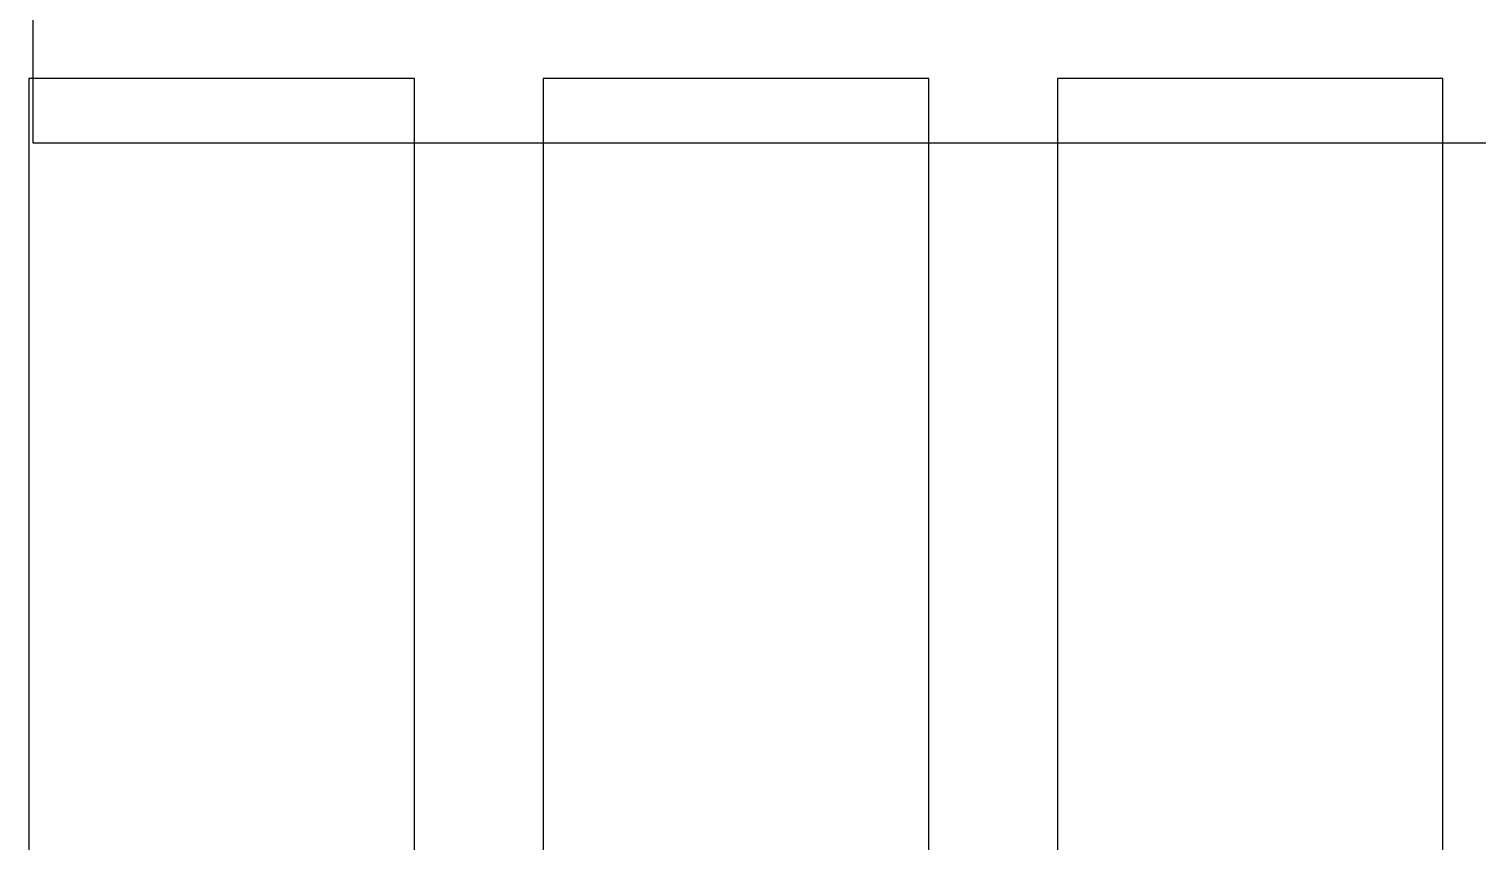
# Model space of a CAD drawing. Header units: millimetres. Extents: x -853432 to -773672, y -18171 to 22484.
# Drawn here: x -814232 to -813106, y -3389 to -2758 of the extents above; entities that cross this region are included whole.
import ezdxf
from ezdxf.xclip import XClip

# ---------------------------------------------------------------- set-up
doc = ezdxf.new("R2010")
doc.units = ezdxf.units.MM
doc.header["$XCLIPFRAME"] = 0
doc.layers.add('000 - WIPEOUT', color=250, linetype='Continuous')
doc.layers.add('A11_ALU.SOLID SHEET', color=2, linetype='Continuous')

# ---------------------------------------------------------------- blocks, each defined once
blk = doc.blocks.new('*U1051')
at = {"color": 3}
for points in [[(-437.5, 8950), (437.5, 8950), (437.5, 8650), (-437.5, 8650)], [(-437.5, 8550), (437.5, 8550), (437.5, 8250), (-437.5, 8250)], [(-437.5, 8150), (437.5, 8150), (437.5, 7850), (-437.5, 7850)]]:
    blk.add_wipeout(points, dxfattribs=at).dxf.layer = '000 - WIPEOUT'
at = {"layer": 'A11_ALU.SOLID SHEET', "color": 0, "linetype": 'ByBlock'}
for points in [[(-437.5, 8650), (437.5, 8650), (437.5, 8950), (-437.5, 8950)], [(-437.5, 8250), (437.5, 8250), (437.5, 8550), (-437.5, 8550)], [(-437.5, 7850), (437.5, 7850), (437.5, 8150), (-437.5, 8150)]]:
    blk.add_lwpolyline(points, close=True, dxfattribs=at)
blk = doc.blocks.new('*U1213')
at = {"layer": 'A11_ALU.SOLID SHEET', "color": 0, "linetype": 'ByBlock', "rotation": 90}
blk.add_blockref('*U1051', (-60600, -6813), dxfattribs=at)
blk.add_lwpolyline([(-69547, -6425.5), (-56050, -6425.5), (-56050, -1475.8), (-69547, -1475.8)], close=True)

msp = doc.modelspace()

# ---------------------------------------------------------------- block references
at = {"layer": 'A11_ALU.SOLID SHEET'}
ref = msp.add_blockref('*U1213', (-744682.4, 3579), dxfattribs=at)
XClip(ref).set_block_clipping_path([(-104690.1238047112, -9620.0029952966), (-34092.6543255156, 14392.9971737705)])

doc.saveas('drawing.dxf')
